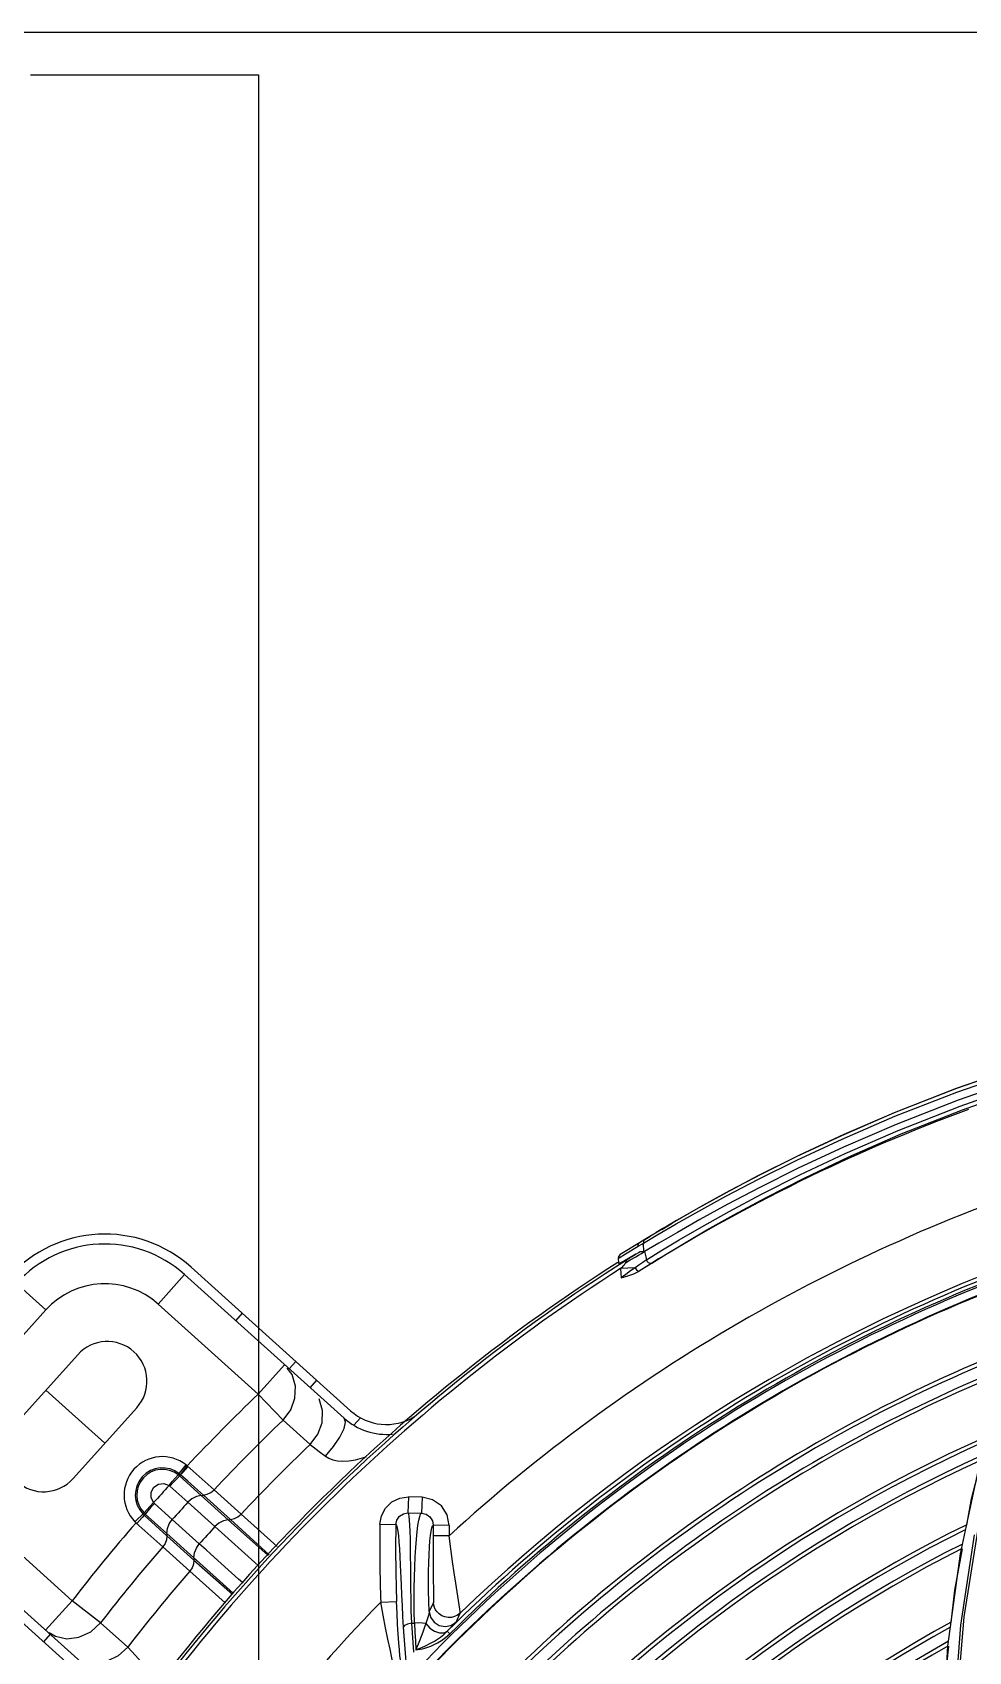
# Model space of a CAD drawing. Header units: metres. Extents: x -367 to 374, y -238 to 224.
# Drawn here: x 350.3972 to 350.5151, y 176.8556 to 177.0596 of the extents above; entities that cross this region are included whole.
import ezdxf
from ezdxf.enums import TextEntityAlignment as Align

# ---------------------------------------------------------------- set-up
doc = ezdxf.new("R2010")
doc.units = ezdxf.units.M
for name, color, linetype in [('ELE-ALIMENTADORES', 160, 'Continuous'), ('LA_BAU_BASES GERAIS_R00$0$ARQ-XREF-ATT', 8, 'Continuous'), ('LA_BAU_BASES GERAIS_R00$0$BASE', 253, 'Continuous'), ('LA_BAU_BASES GERAIS_R00$0$dutos', 31, 'Continuous')]:
    doc.layers.add(name, color=color, linetype=linetype)
doc.styles.add('LA_BAU_BASES GERAIS_R00$0$R60-125-RS', font='romans.shx', dxfattribs={"height": 0.19})
doc.styles.add('LA_BAU_BASES GERAIS_R00$0$R80-100-RS', font='romans.shx', dxfattribs={"height": 0.203})

# ---------------------------------------------------------------- blocks, each defined once
blk = doc.blocks.new('LA_BAU_BASES GERAIS_R00$0$LA_BAU_ALVENARIA SUPERIOR_R01')
at = {"layer": 'LA_BAU_BASES GERAIS_R00$0$BASE', "linetype": 'Continuous'}
blk.add_line((254.7, 177.0595786423509), (245.4, 177.0595786423509), dxfattribs=at)
blk = doc.blocks.new('LA_BAU_BASES GERAIS_R00$0$A$C2E3D5B4E')
at = {"layer": 'LA_BAU_BASES GERAIS_R00$0$dutos', "color": 251}
for p, q in [((-16.35306704638697, -0.8957732504447335), (-16.32431999393884, -0.8957732504447335)), ((-16.32431999393884, -0.8957732504447335), (-16.32431999393884, -1.455469513867399)), ((-16.27584660908542, -1.042923512486311), (-16.27402256670757, -1.041844300091441)), ((-16.27393289396423, -1.041421832308231), (-16.27568510975925, -1.042474971709169)), ((-16.27565868170404, -1.042459087577924), (-16.27506832597601, -1.04210096927153)), ((-16.27506832597601, -1.04210096927153), (-16.27497637808347, -1.042045527263951)), ((-16.27354831564662, -1.041194904048723), (-16.27223583307477, -1.040416746945709)), ((-16.27891413559746, -1.044767236306768), (-16.27810356727969, -1.04428126078227)), ((-16.27633734249912, -1.042879652577255), (-16.27878328571114, -1.044379064947577)), ((-16.27810356727969, -1.04428126078227), (-16.27651449632958, -1.043328765663944)), ((-16.27651449632958, -1.043328765663944), (-16.27607777288176, -1.04306256643639)), ((-16.27568510975925, -1.042474971709169), (-16.27633819231232, -1.042880187953131)), ((-16.27611569409692, -1.044247747487759), (-16.27578739936234, -1.044030102289696)), ((-16.27607777288176, -1.04306256643639), (-16.2758466103528, -1.04292348829739)), ((-16.27588286751325, -1.042596632618086), (-16.27576230776822, -1.042522777517377)), ((-16.27579528444994, -1.042584510345193), (-16.27585240418421, -1.04274065488579)), ((-16.27585240418421, -1.04274065488579), (-16.27584656514364, -1.042923460981626)), ((-16.27578975016149, -1.044008445406405), (-16.2758466103528, -1.04292348829739)), ((-16.27568510966512, -1.042474971858326), (-16.27579528444994, -1.042584510345193)), ((-16.27389637861052, -1.042926610638176), (-16.27570925014834, -1.044006787596743)), ((-16.2754771627724, -1.045036661173697), (-16.27364784102929, -1.043913755334586)), ((-16.312731530154, -1.064045306102969), (-16.33280843919692, -1.045967976004874)), ((-16.27902524990577, -1.044776207679831), (-16.27898950322333, -1.04545829505031)), ((-16.27902237894796, -1.044830986787645), (-16.27891413559746, -1.044767236306768)), ((-16.27890946380739, -1.045501211456838), (-16.27898673928803, -1.04551100389989)), ((-16.27822625384579, -1.045148001836139), (-16.27890946380739, -1.045501211456838)), ((-16.2768957168305, -1.046039539996571), (-16.27872399631087, -1.046135356064667)), ((-16.27872399631769, -1.046135355908234), (-16.27866247968677, -1.047298840021256)), ((-16.27680050754225, -1.04433211130771), (-16.27822625384579, -1.045148001836139)), ((-16.27812281978731, -1.045413565529714), (-16.27815950419017, -1.045470548495985)), ((-16.27812287904044, -1.045413490868384), (-16.27751602209264, -1.045052359705267)), ((-16.27805268801558, -1.045184131747817), (-16.27812281978731, -1.045413565529714)), ((-16.27643435356686, -1.045694475126481), (-16.27689571743304, -1.046039539939272)), ((-16.27595100693907, -1.045353146610694), (-16.27643435356686, -1.045694475126481)), ((-16.27479793344764, -1.045439911225628), (-16.27640848865303, -1.046455527861951)), ((-16.27547811770592, -1.045036004518522), (-16.27595100693907, -1.045353146610694)), ((-16.27479793344764, -1.045439911225628), (-16.27298729478434, -1.044311514018489)), ((-16.35111341395486, -1.051352818699058), (-16.35482916937463, -1.048007137492903)), ((-16.33364485950233, -1.046896914856632), (-16.33699054070848, -1.050612670273665)), ((-16.31356793516215, -1.064974258729023), (-16.33364485950233, -1.046896914856632)), ((-16.35111341395486, -1.051352818699058), (-16.36115045757333, -1.062500084952887)), ((-16.32438836340862, -1.061959721682513), (-16.33699054070848, -1.050612670273665)), ((-16.32719788213626, -1.052701799348768), (-16.32636146183495, -1.051772860495191)), ((-16.34710084850394, -1.056984214951342), (-16.35513048339817, -1.065902027953314)), ((-16.32438836341089, -1.061959721679784), (-16.32104268220473, -1.058243966260022)), ((-16.31962622569563, -1.057837294354329), (-16.32046264599649, -1.058766233208814)), ((-16.32011153790381, -1.059467684289928), (-16.32071926543676, -1.058668996610038)), ((-16.31782649412025, -1.061139835019901), (-16.31699007381894, -1.060210896166325)), ((-16.34368415511426, -1.06813448386464), (-16.3511156659506, -1.061443121452328)), ((-16.32125038143795, -1.065229012135831), (-16.32438836350275, -1.061959721797109)), ((-16.34769897256137, -1.072593390365626), (-16.33966933766715, -1.063675577363654)), ((-16.32125038431741, -1.065229009133589), (-16.31784258586504, -1.068306023092816)), ((-16.31148584547873, -1.06493356841446), (-16.31234076600367, -1.065883053847472)), ((-16.31784259150936, -1.068306018570809), (-16.31669129005832, -1.069168025306396)), ((-16.31669129005832, -1.069168025306396), (-16.31588303234912, -1.069770592308203)), ((-16.23590316212676, -1.082078803668708), (-16.23338539418137, -1.070297299260062)), ((-16.33464295841122, -1.072622214409137), (-16.33415481714928, -1.072117672757201)), ((-16.33444091708543, -1.072117362570395), (-16.33345447267811, -1.070862427078907)), ((-16.33428249370627, -1.07224926747557), (-16.33154645594004, -1.074709905789575)), ((-16.33415502959542, -1.072117928013256), (-16.33361481707698, -1.071398650542221)), ((-16.33361481707698, -1.071398650542221), (-16.33330554009899, -1.070982628793615)), ((-16.33330554010126, -1.070982628790887), (-16.33345274819976, -1.070863691622151)), ((-16.33330554010126, -1.070982628790887), (-16.32993919471846, -1.074017563457971)), ((-16.33549682384864, -1.073535337529108), (-16.33322554593587, -1.075568805401133)), ((-16.33154641610372, -1.07470956840433), (-16.33126891985467, -1.074682662832572)), ((-16.33154641610372, -1.07470956840433), (-16.32814298833637, -1.077773973725641)), ((-16.33126891985467, -1.074682662832572), (-16.32786518914963, -1.077747038818131)), ((-16.32993921167417, -1.074017620073107), (-16.32653535769532, -1.077082554682136)), ((-16.36041030914839, -1.076622958199266), (-16.3478081318508, -1.087970009607204)), ((-16.33875691271578, -1.076910763155581), (-16.33990378067256, -1.078021003952642)), ((-16.33519733029925, -1.07775869369442), (-16.33745012970439, -1.075718571985533)), ((-16.33322549211334, -1.075568874714634), (-16.32982217315794, -1.078633002127106)), ((-16.30546586482433, -1.07491022426774), (-16.30551067330498, -1.076909883738779)), ((-16.30551067330498, -1.076909883738779), (-16.30378773670782, -1.076949468985447)), ((-16.30374064735588, -1.074949834497318), (-16.30546558618153, -1.074910230666035)), ((-16.30374059157339, -1.074949835776067), (-16.30378773670782, -1.076949468985447)), ((-16.33639655645584, -1.081189189862641), (-16.3397669218657, -1.078158728040478)), ((-16.33860915647892, -1.077054513598057), (-16.33872643383665, -1.077194935399973)), ((-16.33587443104852, -1.079797260587554), (-16.33872643383665, -1.077194935399973)), ((-16.33587598357099, -1.079518396080573), (-16.33860915647892, -1.077054513598057)), ((-16.3317941729365, -1.080823130657052), (-16.33519737259439, -1.077758641175649)), ((-16.32982218457755, -1.078633015412095), (-16.32437344551272, -1.083556636898436)), ((-16.32814298833637, -1.077773973725641), (-16.32786518914963, -1.077747038818131)), ((-16.32312688591674, -1.082297139605259), (-16.32814295788194, -1.077773825602605)), ((-16.32786486092573, -1.077746881666542), (-16.32300939858806, -1.082178432907938)), ((-16.32199991161178, -1.081158468745059), (-16.3265353882025, -1.077082598242384)), ((-16.30904408007473, -1.078354006829329), (-16.30704465910867, -1.078385465716281)), ((-16.30032281938566, -1.078503805271509), (-16.30232228634532, -1.078472433333161)), ((-16.23544655600244, -1.090025516253888), (-16.2336531506603, -1.078719000228091)), ((-16.34367918524731, -1.098415950132846), (-16.36375599034545, -1.080338713626304)), ((-16.33247297706157, -1.082582911386169), (-16.3358763503411, -1.079518445514339)), ((-16.3358763503411, -1.079518445514339), (-16.33587409945267, -1.079797562125066)), ((-16.33247072397171, -1.08286233573898), (-16.33587409945267, -1.079797562125066)), ((-16.30033863800372, -1.079811922139641), (-16.30233827626398, -1.079794952766576)), ((-16.23587393664093, -1.091065630134551), (-16.23414551050928, -1.079674099833653)), ((-16.34451560745038, -1.099344887275663), (-16.36459241065768, -1.081267652472604)), ((-16.33299250702385, -1.084254055070858), (-16.33639654630588, -1.081189135055581)), ((-16.33247297706157, -1.082582911386169), (-16.33247072397171, -1.08286233573898)), ((-16.33247087117979, -1.082862367341193), (-16.32762083453099, -1.087171047654635)), ((-16.32904175528347, -1.083291801926578), (-16.3303816873904, -1.082091170327374)), ((-16.23749653884624, -1.093682248956327), (-16.23590316212676, -1.082078803668708)), ((-16.33299252490633, -1.08425397505988), (-16.32855597242678, -1.088256367601105)), ((-16.32686518406763, -1.085245943697089), (-16.32904175528347, -1.083291801926578)), ((-16.32635514569665, -1.085702090671191), (-16.32686518406763, -1.085245943697089)), ((-16.35115381305923, -1.091685765022419), (-16.34780813185307, -1.087970009605385)), ((-16.34422874242455, -1.09074906741688), (-16.3478081318508, -1.087970009607204)), ((-16.30894422388974, -1.088150875025065), (-16.30694581691705, -1.088078106869659)), ((-16.30231520209736, -1.08818174327979), (-16.30285152498118, -1.089325989414363)), ((-16.34081235190479, -1.093816548687471), (-16.34422874576421, -1.090749064925774)), ((-16.30503892676734, -1.090805337522113), (-16.30470342203125, -1.090819015790373)), ((-16.29993690955962, -1.091179968027689), (-16.30057534259049, -1.091831572087074)), ((-16.30009279206388, -1.091086404413261), (-16.29945599429857, -1.090667752318666)), ((-16.29945599429857, -1.090667752318666), (-16.29892775386634, -1.089543567237968)), ((-16.35057377685098, -1.092208031971211), (-16.35141019715229, -1.093136970824787)), ((-16.35069049856747, -1.091972000059002), (-16.34989920276757, -1.092460848780036)), ((-16.30057493266941, -1.091831164758048), (-16.30025588650369, -1.092152243175121)), ((-16.23820216896911, -1.105039043980184), (-16.23749653884624, -1.093682248956327))]:
    blk.add_line(p, q, dxfattribs=at)
for points in [[(-16.16972641908478, -1.009676397943338), (-16.18172396158434, -1.010626418197432), (-16.19389479851679, -1.012251198243291), (-16.20573971561589, -1.01448760966349), (-16.21709391449531, -1.017255501720399), (-16.22745290959892, -1.020334034841369), (-16.23641601681811, -1.0234417961953), (-16.24404929902084, -1.026427761485763), (-16.25060713132461, -1.029253116594816), (-16.25621973333, -1.03187002898602), (-16.26099435673723, -1.03424630327271), (-16.26502205901352, -1.03636178525602), (-16.26838607105174, -1.038209314293169), (-16.27116420086304, -1.039791294348731), (-16.27339960823701, -1.041104637497199), (-16.27423804934915, -1.041605240745128)], [(-16.27402256670757, -1.041844300091441), (-16.27172451561501, -1.040505250403555), (-16.26889317987434, -1.038901149026685), (-16.26546544614666, -1.037025625346985), (-16.26137003695339, -1.034879972233909), (-16.25652305582935, -1.032471807093032), (-16.25082865734748, -1.029820161019131), (-16.24417295536477, -1.026956409405727), (-16.23637632278951, -1.023913145547056), (-16.22725688561604, -1.020763367627922), (-16.21681517424622, -1.017677397918021), (-16.20549110324009, -1.014934067883303), (-16.19364326120422, -1.01271262236304), (-16.1815724212388, -1.011111444865207), (-16.16970085857156, -1.010175755466378)], [(-16.16972628055919, -1.009676397761439), (-16.18162775995324, -1.010616241490141), (-16.19365382967817, -1.012212442643147), (-16.20540198842173, -1.014414754852339), (-16.21674309972377, -1.017160614652937), (-16.22730736127278, -1.020287016771988), (-16.23646001240513, -1.023458096480397), (-16.24426095073841, -1.026515137110152), (-16.2509302791168, -1.029398733637834), (-16.25661416589173, -1.032061030410375), (-16.26144064339223, -1.034475646272483), (-16.2655041772191, -1.036621994449604), (-16.26889392340854, -1.038494648567109), (-16.27168514185269, -1.040094189681156), (-16.27393289396423, -1.041421832308231)], [(-16.16964857036601, -1.011173473857241), (-16.18163550115378, -1.012118356684994), (-16.19359442578298, -1.013715775260323), (-16.20536964008897, -1.015931421095672), (-16.21671269775061, -1.018685427671414), (-16.22713100748797, -1.021773709942579), (-16.23622457702231, -1.024923723992913), (-16.24401202761874, -1.02797192573297), (-16.25067324985002, -1.030847435059229), (-16.25635973727549, -1.033504891387281), (-16.26119694838644, -1.035915917345562), (-16.26529208811144, -1.038068332978298), (-16.2687332585524, -1.039963188127047), (-16.27158584264953, -1.04158441961016), (-16.27389637861052, -1.042926610638176)], [(-16.27364784102929, -1.043913755334586), (-16.2713392542264, -1.042532404287783), (-16.2684974019553, -1.040883795578964), (-16.2650648532981, -1.038966030058589), (-16.26097320351209, -1.036781781081743), (-16.25613673971657, -1.034338015491528), (-16.25045375971968, -1.031650931735101), (-16.24378358807371, -1.02874147558822), (-16.23598203237816, -1.025659618338693), (-16.22682640428957, -1.022465305646335), (-16.21633403199166, -1.019340952428763), (-16.205069967295, -1.016597764737242), (-16.19345229814462, -1.014406900808069), (-16.18156712520931, -1.01281668272776), (-16.16961220627309, -1.011867342106314)], [(-16.27298729478434, -1.044311514018489), (-16.27069868505987, -1.042925138248108), (-16.26787952278573, -1.041273565194103), (-16.26447346406803, -1.039355909118683), (-16.26041262058698, -1.037175168078363), (-16.25561265599663, -1.034738727816773), (-16.24997850356385, -1.032065264389246), (-16.24337873900686, -1.029178058362675), (-16.23567799960529, -1.02612735147585), (-16.2266349706897, -1.022962037399964), (-16.21621809758108, -1.019848628173975), (-16.20498455527741, -1.017102669111125), (-16.19340814764655, -1.014911751604529), (-16.18156364000879, -1.013320983532765), (-16.16958600520229, -1.012367288307985)], [(-16.27751602209264, -1.045052359705267), (-16.27682833978679, -1.044654860304661), (-16.27646813977753, -1.044448010806889), (-16.27611569409692, -1.044247747487759)], [(-16.27651478697862, -1.043328944702523), (-16.27651504971664, -1.043149169783362), (-16.27645433380758, -1.042994311579321), (-16.27633907549898, -1.042880751167729)], [(-16.27578975016149, -1.044008445406405), (-16.27604303566841, -1.044010964714005), (-16.27627145737233, -1.044049624709885), (-16.27647505279356, -1.044140073350434)], [(-16.27578739936234, -1.044030102289696), (-16.27574567614192, -1.044029049968856), (-16.27570946002743, -1.044006791970503)], [(-16.27570946002743, -1.044006791970503), (-16.27562022703387, -1.044328044609472), (-16.27554382355993, -1.044664717394596), (-16.27547811770592, -1.045036004518522)], [(-16.27878430050487, -1.044379687036496), (-16.27898537347664, -1.044615713942846), (-16.27902229907522, -1.044832136105185)], [(-16.27815950419017, -1.045470548495985), (-16.27819173368516, -1.045540494097338), (-16.27824045020452, -1.045614748516243), (-16.27829991312774, -1.045691750137564), (-16.27836752718576, -1.045771139993747), (-16.27844271497725, -1.045853654531754), (-16.27852550473563, -1.045940033727391), (-16.27861776337477, -1.046032483459101), (-16.27872399650869, -1.04613535602283)], [(-16.2768957168305, -1.046039539996571), (-16.277464100418, -1.046442578276299), (-16.2780552846566, -1.046863866982392), (-16.27866247968677, -1.047298840021256)], [(-16.27759285534148, -1.044837563155568), (-16.27785192136935, -1.045010201992852), (-16.27805268801558, -1.045184131747817)], [(-16.27689570976008, -1.046039538922457), (-16.27673304271639, -1.04628270251095), (-16.27654846097766, -1.04643834946063), (-16.27640657302436, -1.046454320997952)], [(-16.27675915459258, -1.044316484153285), (-16.27677303265409, -1.04431988676032), (-16.27678681691395, -1.044325099485548), (-16.27680050754225, -1.04433211130771)], [(-16.2747979073697, -1.045439728017925), (-16.27499412913403, -1.045487352156385), (-16.27520041266598, -1.045422538178798), (-16.27537501794859, -1.04526171594415), (-16.2754771627724, -1.045036661173697)], [(-16.27866247968677, -1.047298840021256), (-16.27783322158393, -1.047056135120954), (-16.27707172438886, -1.046787392734302), (-16.27640658131395, -1.046454315484596)], [(-16.32125038431741, -1.065229009133589), (-16.3202751485187, -1.06393297074618), (-16.31974409333679, -1.062482178052676), (-16.31967414664996, -1.060942405158755), (-16.32011153790381, -1.059467684289928)], [(-16.31784258586504, -1.068306023092816), (-16.31686521749771, -1.067009990144186), (-16.31633249316201, -1.065558507013236), (-16.31626145439304, -1.064017485686861), (-16.31669856583858, -1.062541347583362)], [(-16.31588302947875, -1.069770594859335), (-16.31487759839774, -1.06855740074451), (-16.31407941341422, -1.067360266518051), (-16.31356652746081, -1.066297614159055), (-16.31338969497938, -1.065474595015701), (-16.31356806514532, -1.064974169021013)], [(-16.31588303234912, -1.069770592308203), (-16.3154792965197, -1.070020823751008), (-16.31498017710192, -1.070218279090739), (-16.31438798438285, -1.070349718131808), (-16.31371002526203, -1.070396380656064), (-16.31295787796716, -1.070354650157867), (-16.31213471777255, -1.07021950353618), (-16.31124403916147, -1.069988329086016), (-16.31078904366495, -1.069831246289766)], [(-16.23513826609133, -1.078464617085672), (-16.23452674770579, -1.075122667668154), (-16.23328342510649, -1.070323732428449)], [(-16.33559576430844, -1.073460236491599), (-16.33519298549163, -1.072952812444498), (-16.33479904583328, -1.072494744726725), (-16.33444091698175, -1.072117362653159)], [(-16.3354956663361, -1.073536379955556), (-16.3350565394644, -1.0730609762374), (-16.33464295841122, -1.072622214409137)], [(-16.33444102928706, -1.072117515420075), (-16.33438657510032, -1.072161078527358), (-16.33433382605381, -1.072205122582716), (-16.33428291891096, -1.072249783123596)], [(-16.33432837918235, -1.071974195143127), (-16.33426956202675, -1.072021695672163), (-16.33421164753236, -1.072069454444943), (-16.33415500806041, -1.072117900928504)], [(-16.33415503285232, -1.072117935843096), (-16.33386969507819, -1.071818023626008), (-16.3335413684058, -1.071465442839951), (-16.33319223499939, -1.071084010403581)], [(-16.33126891987331, -1.074682247686439), (-16.33241518698878, -1.073663602159002), (-16.33323724671891, -1.072934745044847), (-16.33415481714928, -1.072117672757201)], [(-16.337542137529, -1.075621967117229), (-16.33786484385791, -1.074990396516739), (-16.33785593841958, -1.07429069426388), (-16.33752618144808, -1.07367804726772), (-16.33695089066077, -1.073286688728047), (-16.33625576059785, -1.073205498071445), (-16.33559601003117, -1.07346057179501)], [(-16.33559572969762, -1.073460262966989), (-16.3355600081959, -1.073483880283391), (-16.33552736209822, -1.073508854558611), (-16.33549682384864, -1.073535337529108)], [(-16.33154644866272, -1.074709577532929), (-16.3321607070061, -1.074849828723643), (-16.33273331690498, -1.075142873620905), (-16.33322549211334, -1.075568874714634)], [(-16.33126868309091, -1.074682634496355), (-16.33078442395117, -1.074574147442661), (-16.33033126061537, -1.074347499065595), (-16.32993921167417, -1.074017620073107)], [(-16.33754307307117, -1.075620136161604), (-16.33800233145303, -1.076076823885785), (-16.33841684755635, -1.076516494847681), (-16.33875691202093, -1.076910763868625)], [(-16.33860867051499, -1.077053998872259), (-16.33865953554914, -1.07700682382773), (-16.33870875932871, -1.076958866103894), (-16.3387565623907, -1.07691042315281)], [(-16.33744743111038, -1.075720918251761), (-16.33787787589199, -1.076204190828037), (-16.33827389506223, -1.076658826691244), (-16.33860867051499, -1.077053998872259)], [(-16.33745012970439, -1.075718571985533), (-16.33748388932918, -1.075687063302837), (-16.33751400596429, -1.075655151769467), (-16.33754186629221, -1.075621663712525)], [(-16.30904407869002, -1.078353899418005), (-16.30885420445293, -1.077271186600854), (-16.308338324141, -1.07630141513954), (-16.3075472126734, -1.075539192527401), (-16.30655768188171, -1.075059335781305), (-16.30546558618153, -1.074910230666035)], [(-16.30704461612368, -1.078385553149644), (-16.30691981208156, -1.07780974525275), (-16.30658508735087, -1.077328698789358), (-16.30609140456272, -1.077012558302783), (-16.305510669657, -1.076909724862787)], [(-16.30504317988289, -1.090803254277205), (-16.30509442324228, -1.089252700626901), (-16.30512889475494, -1.08777193389659), (-16.30515026000739, -1.086342475911522), (-16.30516312250029, -1.084958745915799), (-16.30517133917465, -1.083629851117337), (-16.30517894232571, -1.082375861117441), (-16.30518906458428, -1.08121834207185), (-16.30520427954571, -1.080174657216673), (-16.30522662354633, -1.079257840200341), (-16.30525785338205, -1.07847701673353), (-16.30529980835945, -1.07783925071152), (-16.30535447481952, -1.077354809791984), (-16.30542400159902, -1.077038399795754), (-16.30551066966382, -1.076909725279336)], [(-16.3003228224934, -1.078504019672152), (-16.30056997507199, -1.077156441932573), (-16.30129984198447, -1.076022994876155), (-16.3024039113302, -1.075249406603405), (-16.30374064735588, -1.074949834497318)], [(-16.33976605125054, -1.07815769092548), (-16.33979152585835, -1.078133410190901), (-16.33984732047793, -1.078078281788009), (-16.33990455908634, -1.078019830901837)], [(-16.33872630448332, -1.077194775814576), (-16.33900174375594, -1.077504030906027), (-16.33932555725687, -1.077861265199033), (-16.33967610384798, -1.078242604620471)], [(-16.33872628322661, -1.077194795837102), (-16.33878034632517, -1.077143461991625), (-16.33883378851715, -1.077090768182359), (-16.33888713886472, -1.0770372659278)], [(-16.33587634409196, -1.079518417074439), (-16.33580097632375, -1.078892936225827), (-16.33556941776123, -1.078292784089797), (-16.33519737259439, -1.077758641175649)], [(-16.32814296022343, -1.077773964258711), (-16.32875716079752, -1.077914220689024), (-16.32932984797208, -1.078207194729373), (-16.32982217315794, -1.078633002127106)], [(-16.32786485219913, -1.077747023258496), (-16.32738023098818, -1.077638873824696), (-16.32692718420412, -1.077412448543953), (-16.32653535769532, -1.077082554682136)], [(-16.30704417924153, -1.078385473499736), (-16.30694480422062, -1.078499360193462), (-16.30685797134129, -1.078784332818657), (-16.30678200899229, -1.079228726021654), (-16.30671499134996, -1.079822084112209), (-16.30665482424638, -1.080555186954996), (-16.30659932251137, -1.081419695379452), (-16.30654628186358, -1.082406626737509), (-16.30649362129179, -1.083503389743498)], [(-16.3047076199141, -1.090816998235539), (-16.30473984344053, -1.089260823098527), (-16.30474803702737, -1.087794567120625), (-16.30473580568287, -1.086386150340047), (-16.30470559105288, -1.085021779472015), (-16.30465936914834, -1.08370113526297), (-16.30459885873915, -1.082439227224029), (-16.3045263683066, -1.081264648633521), (-16.30444408017547, -1.080205214339628), (-16.30435346952117, -1.079275755555216), (-16.30425538158852, -1.078485738467577), (-16.30415009257604, -1.077844308035026), (-16.30403746388447, -1.077362987137974), (-16.30391696451761, -1.077057597871033), (-16.30378773274515, -1.076949296327882)], [(-16.30378773274515, -1.076949296327882), (-16.30321741795296, -1.077076382244456), (-16.30274110204755, -1.077409202593742), (-16.30242699988639, -1.077897951920647), (-16.30232228530804, -1.078472428006251)], [(-16.30285131332221, -1.089325984821414), (-16.30288887324332, -1.088033222746787), (-16.30291201091131, -1.086757565715459), (-16.30292010780522, -1.085510106344998), (-16.30291285959538, -1.084310971800448), (-16.30289064994849, -1.083184796391549), (-16.30285461676158, -1.082153655830268), (-16.30280628498713, -1.081232204711966), (-16.30274704450403, -1.080429057114713), (-16.30267816937294, -1.079752013881887), (-16.30260065001221, -1.079208500444736), (-16.30251524018695, -1.078807272754318), (-16.30242238721803, -1.078558249183232), (-16.30232219843856, -1.078472434731964)], [(-16.33587409978827, -1.079797233196302), (-16.3359311306499, -1.080290671642331), (-16.33610918602608, -1.080765017601777), (-16.33639654630588, -1.081189135055581)], [(-16.33247298380547, -1.082582944053399), (-16.33239773403693, -1.081957752927053), (-16.33216630943934, -1.081357584837576), (-16.3317941729365, -1.080823130657052)], [(-16.3303816873904, -1.082091170327374), (-16.33094822311477, -1.081579506332389), (-16.33179416515077, -1.0808231217149)], [(-16.30233836693333, -1.079794951991687), (-16.3023466927134, -1.081292879830187), (-16.30234644866778, -1.082707358435698), (-16.30233984494862, -1.08399137344685), (-16.30232983310452, -1.085107189212692), (-16.30231063306746, -1.086783102454035)], [(-16.2993223171361, -1.086868463003782), (-16.29949278980394, -1.085759235010926), (-16.29968714702954, -1.084468380275837), (-16.29989844689226, -1.083019487591343), (-16.30011862622632, -1.081452005266954), (-16.30033863816698, -1.079811922633496)], [(-16.33247071814367, -1.082862094902055), (-16.3325275596585, -1.08335563119698), (-16.33270537048747, -1.083829887007312), (-16.33299250702385, -1.084254055070858)], [(-16.33247312125923, -1.082582959164654), (-16.33215676256486, -1.082865769325224), (-16.32751122212585, -1.08704383162393)], [(-16.23707934436834, -1.090741857762339), (-16.23663472338285, -1.086642759692666), (-16.2356863107666, -1.081459682515458)], [(-16.30649362129179, -1.083503389743498), (-16.30638250085394, -1.085949433132271), (-16.30632110065926, -1.087258939221726), (-16.30625456327925, -1.088598144807008), (-16.30618225759099, -1.089951692824513), (-16.30610344815659, -1.091314044181388)], [(-16.30231063306746, -1.086783102454035), (-16.30230518974486, -1.087359490023744), (-16.30230390373299, -1.08777556978356), (-16.30230713909896, -1.08804455159742), (-16.30231484293563, -1.088181734884245)], [(-16.29892756310983, -1.089543770879288), (-16.29894376544689, -1.089375819051099), (-16.29899071807449, -1.089032085719452), (-16.29906899899652, -1.088503814782314), (-16.2993223171361, -1.086868463003782)], [(-16.30689601590393, -1.09769290146204), (-16.30694493252258, -1.097549431682353), (-16.30703303691735, -1.097228586397875), (-16.30716212021662, -1.096726107601796), (-16.30732914630335, -1.096036568718489), (-16.30753383657066, -1.09515624147997), (-16.30777409331859, -1.094079919430158), (-16.30804469680061, -1.092811901324865), (-16.30833810893728, -1.091373121883123), (-16.30864179372657, -1.089802990773649), (-16.30894422387109, -1.088150874561222)], [(-16.30637075395316, -1.096172876134631), (-16.30639259635427, -1.096062491946839), (-16.30642523904999, -1.09581804180533), (-16.30646875958655, -1.095428382625585), (-16.30652260159104, -1.094883614360413), (-16.30658573358733, -1.094174554041899), (-16.30665718061164, -1.093282625869222), (-16.30673403411902, -1.092202689986777), (-16.30681150150849, -1.090949890702802), (-16.30688384234099, -1.089559342987457), (-16.30694574149493, -1.088078104105705)], [(-16.29892775386634, -1.089543567237968), (-16.29925949966946, -1.089801918562159), (-16.29963791556793, -1.089984957715103), (-16.30004740188315, -1.090085010378687), (-16.300465954007, -1.090097280816451), (-16.30087443775528, -1.090023276547697), (-16.3012562351305, -1.089868084868328), (-16.30158723805289, -1.089647097708337), (-16.30184596321806, -1.089391665553819), (-16.30203818291147, -1.089120884336523), (-16.30217705960604, -1.088837752745064), (-16.30227167605244, -1.08853357025481), (-16.30231520209736, -1.08818174327979)], [(-16.34989920276757, -1.092460848780036), (-16.34847665186044, -1.092760583503775), (-16.34695081870768, -1.092578582780959), (-16.34547318087152, -1.091893288553081), (-16.34422874576421, -1.090749064925774)], [(-16.30504310534116, -1.090803311745447), (-16.30558804314342, -1.090928235850413), (-16.3059661190141, -1.091107958756481), (-16.30610394774385, -1.091314211013639)], [(-16.30478041353263, -1.094441476576947), (-16.30487463821919, -1.093230629904326), (-16.30496081817637, -1.092018566704326), (-16.30503892676734, -1.090805337522113)], [(-16.30325951081204, -1.090856087435611), (-16.30368731129556, -1.090788932224029), (-16.30418909155514, -1.090774623327604), (-16.3047076199141, -1.090816998235539)], [(-16.30470342203125, -1.090819015790373), (-16.30464500000971, -1.091932668306697), (-16.3045795366952, -1.093045419126327), (-16.30450705195517, -1.094157226659888)], [(-16.30285124491502, -1.089325978343993), (-16.30289775101664, -1.089708030720146), (-16.30303350497934, -1.09021680349241), (-16.30364724146011, -1.091954569251982)], [(-16.30325938096439, -1.090856063218496), (-16.30277721532775, -1.091414040267125), (-16.30217838063118, -1.091823274884234), (-16.30154366767511, -1.092030117151523), (-16.30095788827703, -1.092006928873786), (-16.30050016146151, -1.091755242545048)], [(-16.30285152498118, -1.089325989414363), (-16.30267233022141, -1.090067951091157), (-16.3022292593505, -1.090687691786741), (-16.30158740067327, -1.091096609681415), (-16.30083941252906, -1.091236330352046), (-16.30009279206388, -1.091086404413261)], [(-16.29945523485958, -1.090667392491639), (-16.2995888828973, -1.090818525720067), (-16.29993690955962, -1.091179968027689)], [(-16.20682817924035, -1.193611505848537), (-16.20978943232967, -1.190181529955851), (-16.21281399269992, -1.186092111126243), (-16.21599644127127, -1.181378685712559), (-16.21930681117465, -1.175925109985371), (-16.22270620292784, -1.169584600748465), (-16.22612180091619, -1.162188375982339), (-16.22944217764234, -1.153523666787521), (-16.23232545539895, -1.143981181890638), (-16.2345353337746, -1.134049412058346), (-16.23603213301931, -1.123764995285171), (-16.23677959199586, -1.113150332687553), (-16.23673957412439, -1.102239485792495), (-16.23587393664093, -1.091065630134551)], [(-16.20663145105846, -1.193382409668345), (-16.21041237583631, -1.188862989167944), (-16.21427985184027, -1.183441326377476), (-16.21828850063412, -1.177078809747115), (-16.22233032414852, -1.169662802503524), (-16.22619058101009, -1.161249634382045), (-16.22958574566564, -1.152162824238701), (-16.23236169309212, -1.142637977660968), (-16.23446399957129, -1.132747448220186), (-16.2358590519575, -1.122514346707874), (-16.23651211986635, -1.111966491532883), (-16.23638730460243, -1.1011240443774), (-16.23544655600244, -1.090025516253888)], [(-16.30610344815659, -1.091314044181388), (-16.30599787299388, -1.092945254872291), (-16.30587831784942, -1.094568551354939), (-16.30574497636326, -1.096183814203584)], [(-16.30364724146011, -1.091954569251982), (-16.30406218792905, -1.093046102241431), (-16.3045115990476, -1.094154778217387)], [(-16.304511583764, -1.094154793289533), (-16.30432305480326, -1.094085762114162), (-16.30411954558667, -1.094008964701686), (-16.303899878621, -1.093921410834525), (-16.30366275641791, -1.093821688053765), (-16.30340690976345, -1.093707921013163), (-16.30313101457432, -1.093577696934233), (-16.30283374631472, -1.093428076161842), (-16.30251397156962, -1.093255539580866), (-16.30217102827419, -1.093055748004815), (-16.3018047607402, -1.092822995838731), (-16.30141446499783, -1.092548981420521), (-16.30100237249644, -1.092222975486663), (-16.3005749069066, -1.091831190706841)], [(-16.30450705195517, -1.094157226659888), (-16.30426039463737, -1.094123968508654), (-16.30399024675944, -1.094079822426181), (-16.30369592465422, -1.094018152011529), (-16.30337453254288, -1.093935412218968), (-16.3030236382574, -1.093826977049218), (-16.30264145078718, -1.093687011829104), (-16.30222702283709, -1.093508351359276), (-16.30177891780522, -1.093280927824424), (-16.30129703612874, -1.092991323717513), (-16.30078542319234, -1.092622179595026), (-16.30025141226452, -1.092154682793705)], [(-16.34081235190479, -1.093816548687471), (-16.34199911910946, -1.094924027658351), (-16.34338693506425, -1.095605555164809), (-16.344912078579, -1.095837304569329), (-16.34642584542325, -1.095556901877615)], [(-16.33915100079412, -1.095612289279131), (-16.33983445088506, -1.094871779606081), (-16.3408123809354, -1.093816554131706)], [(-16.23803127140991, -1.102824642201711), (-16.23786210274739, -1.097958348802138), (-16.23739942614748, -1.093692790473767)]]:
    blk.add_lwpolyline(points, dxfattribs=at)
for centre, radius, start, end in [((-16.15789638421757, -1.235418544163338), 0.223051878332607, 110.1957866624196, 122.0941595512411), ((-16.15789638421757, -1.235418544163338), 0.2109578544962958, 107.8011681373695, 132.4709758991221), ((-16.34368190312034, -1.058044181110461), 0.01625013684255762, 48.00000001673805, 137.9999999993071), ((-16.34368190312034, -1.058044181110461), 0.01500012631585319, 48.00000001673805, 137.9999999993071), ((-16.15789638421757, -1.235418544163338), 0.202902052479663, 109.4798550272963, 134.0328148882808), ((-16.15789638421757, -1.235418544163338), 0.2250518951739541, 121.7958879851312, 122.1313395846605), ((-16.15789638421757, -1.235418544163338), 0.2254009994116793, 122.5186267401653, 146.7234435800153), ((-16.15789638421757, -1.235418544163338), 0.2250604704626671, 121.8920667803314, 146.7142208728026), ((-16.15789638421757, -1.235418544163338), 0.2245605424042466, 122.551843557506, 146.7142246018125), ((-16.15789638421757, -1.235418544163338), 0.201740049411074, 108.9478962914321, 136.5392282537992), ((-16.15789638421757, -1.235418544163338), 0.2007667359294499, 109.6459718368457, 136.14872480065), ((-16.15789638421757, -1.235418544163338), 0.2024215989290384, 109.3074619869643, 134.8182627584903), ((-16.15789638421757, -1.235418544163338), 0.2019651004734408, 109.30773281244, 134.8176866268155), ((-16.34368190312034, -1.058044181110461), 0.01000008421133546, 48.00000001673805, 137.9999999993071), ((-16.15789638421757, -1.235418544163338), 0.2007016901189957, 109.660495041709, 136.0339893943734), ((-16.34338509308463, -1.060329896157498), 0.005000042104517723, 317.9999999993071, 137.9999999993071), ((-16.15789638421757, -1.235418544163338), 0.1929833281575634, 111.657344192166, 137.9575897570481), ((-16.15789638421757, -1.235418544163338), 0.1924912065672816, 111.7835299709777, 138.0793633016059), ((-16.15789638421757, -1.235418544163338), 0.1910511322840403, 112.1524465752269, 138.4351737296822), ((-16.15789638421757, -1.235418544163338), 0.1905591239651123, 112.2783531507014, 138.5565356775491), ((-16.15789638421757, -1.235418544163338), 0.2404319908673494, 133.825962909516, 136.8493780255793), ((-16.3082149644606, -1.059028942706107), 0.006750056843283944, 228.000000016738, 300.8223990179426), ((-16.35141472797841, -1.06924770915947), 0.005000042104517723, 137.9999999993071, 317.9999999993071), ((-16.15789638421757, -1.235418544163338), 0.2359004137707002, 133.825962909516, 136.8279694490813), ((-16.3082149644606, -1.059028942706107), 0.00800006736998838, 228.000000016738, 275.5511643560536), ((-16.15789638421757, -1.235418544163338), 0.231320957623959, 133.7447692334279, 136.8048064273602), ((-16.15789638421757, -1.235418544163338), 0.1839832523680515, 113.9542555301161, 140.1682690309285), ((-16.15789638421757, -1.235418544163338), 0.1834911307777697, 114.0791152413694, 140.2880570873642), ((-16.33643843204845, -1.074658562216143), 0.004828525188964749, 51.80545357898581, 224.1200936728917), ((-16.15789638421757, -1.235418544163338), 0.1820510564945284, 114.4441286047892, 140.6379995099214), ((-16.15789638421757, -1.235418544163338), 0.1815590481756004, 114.5686938711428, 140.7573370959718), ((-16.33643843204845, -1.074658562216143), 0.003414311605897734, 51.8308129793534, 224.1692086779456), ((-16.33643843204845, -1.074658562216143), 0.003232299750266319, 51.8308129793534, 224.1692086779456), ((-16.15789638421757, -1.235418544163338), 0.2404319908673494, 137.6535115943682, 138.3466079787092), ((-16.15789638421757, -1.235418544163338), 0.237259886899695, 137.6441874175651, 138.3558098645305), ((-16.15789638421757, -1.235418544163338), 0.2404319908673494, 139.1503612414515, 142.174037073113), ((-16.15789638421757, -1.235418544163338), 0.2326804307529537, 137.6371497389291, 138.3628502504097), ((-16.12112893489439, -1.081336385536531), 0.1879388684838031, 179.0907091566623, 182.0779472697826), ((-16.12112895157406, -1.081336385223665), 0.1859391251147589, 179.0906576650318, 182.077867592889), ((-16.11850801336232, -1.081356200030939), 0.1838369039135435, 179.1011900322256, 179.5134058608828), ((-16.11850732205903, -1.081356210955789), 0.1818378852737023, 179.1012586180101, 179.5134002327253), ((-16.15789638421757, -1.235418544163338), 0.1749831765762396, 116.226260581128, 142.3409948222629), ((-16.15789638421757, -1.235418544163338), 0.1744910549859578, 116.3497170028933, 142.4586035035185), ((-16.15789638421757, -1.235418544163338), 0.1730509807050165, 116.7105988062623, 142.8020999980659), ((-16.15789638421757, -1.235418544163338), 0.2359004137707002, 139.1720277467493, 142.174037073113), ((-16.15789638421757, -1.235418544163338), 0.1725589723837885, 116.8337438482328, 142.9192116633491), ((-16.15789638421757, -1.235418544163338), 0.231320957623959, 139.195193619014, 142.255230833187), ((-16.15789638421757, -1.235418544163338), 0.2109578544962958, 135.725997127534, 162.4709759195908), ((-16.15789638421757, -1.235418544163338), 0.1649830923649041, 118.7196917100298, 144.7059103763567), ((-16.15789638421757, -1.235418544163338), 0.1644909707746223, 118.8414886476936, 144.8208247903123), ((-16.15789638421757, -1.235418544163338), 0.163050896493681, 119.1974783235908, 145.1563467183268), ((-16.15789638421757, -1.235418544163338), 0.162558888172453, 119.3189401126494, 145.2707030564)]:
    blk.add_arc(centre, radius, start, end, dxfattribs=at)
blk = doc.blocks.new('LA_BAU_BASES GERAIS_R00')
at = {"layer": 'LA_BAU_BASES GERAIS_R00$0$ARQ-XREF-ATT'}
blk.add_blockref('LA_BAU_BASES GERAIS_R00$0$A$C2E3D5B4E', (366.75, 177.95), dxfattribs=at)
at = {"layer": 'LA_BAU_BASES GERAIS_R00$0$BASE'}
blk.add_blockref('LA_BAU_BASES GERAIS_R00$0$LA_BAU_ALVENARIA SUPERIOR_R01', (100, 0), dxfattribs=at)
at = {"layer": 'LA_BAU_BASES GERAIS_R00$0$BASE', "style": 'LA_BAU_BASES GERAIS_R00$0$R60-125-RS'}
for p in [(242.7815727361595, 218.919159373358), (358.6365727361596, 192.964159373358)]:
    blk.add_attdef('S', text='', height=0.19, rotation=90, dxfattribs=at).set_placement(p, align=Align.MIDDLE_CENTER)
at = {"layer": 'LA_BAU_BASES GERAIS_R00$0$BASE', "style": 'LA_BAU_BASES GERAIS_R00$0$R80-100-RS'}
blk.add_attdef('ACESSO', text='', height=0.203, dxfattribs=at).set_placement((365.922255870473, 191.9868442639211), align=Align.TOP_CENTER)
at = {"layer": 'LA_BAU_BASES GERAIS_R00$0$BASE', "style": 'LA_BAU_BASES GERAIS_R00$0$R60-125-RS'}
blk.add_attdef('S', text='', height=0.19, dxfattribs=at).set_placement((266.114159373358, 180.9134272638404), align=Align.MIDDLE_CENTER)

msp = doc.modelspace()

# ---------------------------------------------------------------- block references
at = {"layer": 'ELE-ALIMENTADORES', "color": 2}
msp.add_blockref('LA_BAU_BASES GERAIS_R00', (0, 0), dxfattribs=at)

doc.saveas('drawing.dxf')
